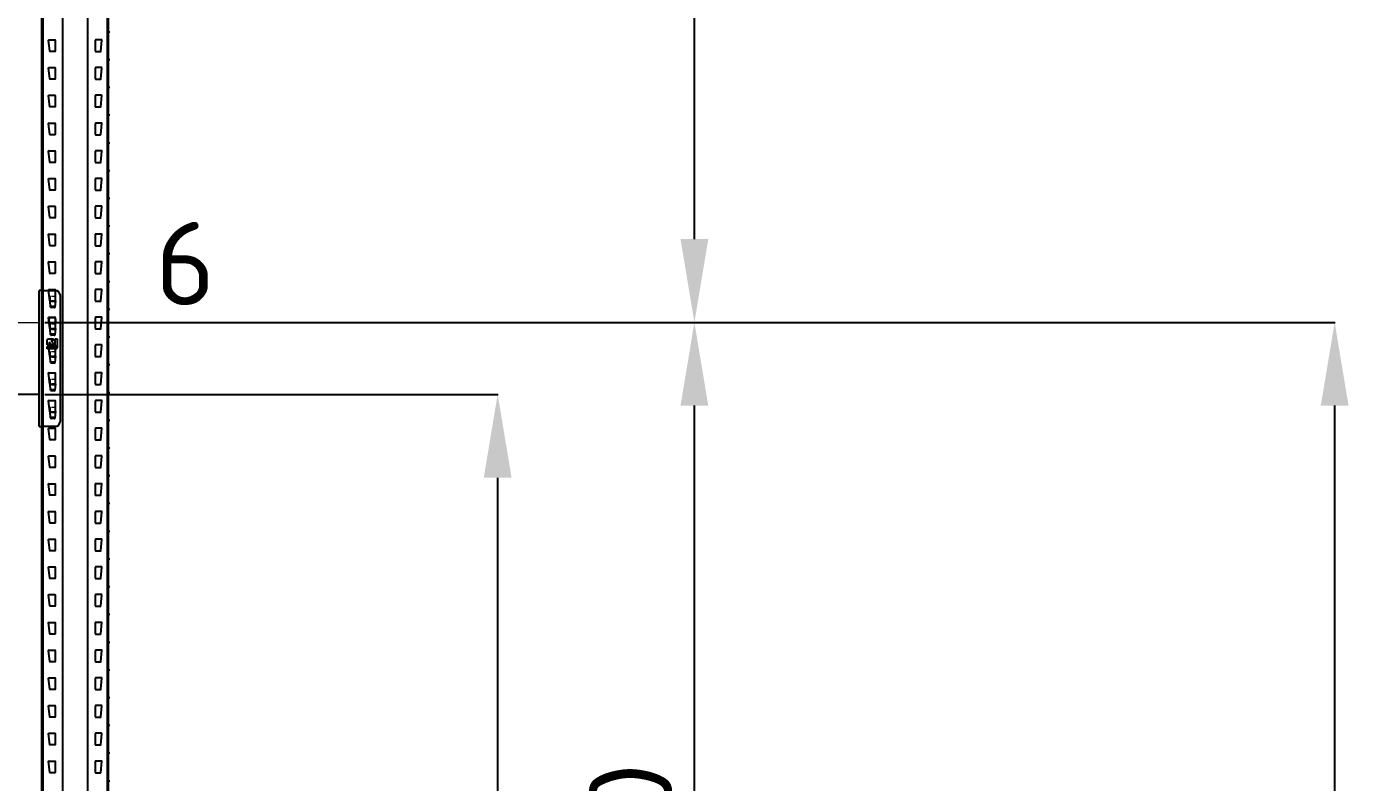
# Model space of a CAD drawing. Header units: millimetres. Extents: x 2140 to 223837, y 2113 to 170313.
# Drawn here: x 157114 to 159496, y 118892 to 120255 of the extents above; entities that cross this region are included whole.
import ezdxf

# ---------------------------------------------------------------- set-up
doc = ezdxf.new("R2010")
doc.units = ezdxf.units.MM
doc.linetypes.add('PHANTOM', pattern=[12.7, 6.35, -1.27, 1.27, -1.27, 1.27, -1.27])
doc.layers.add('0_ANNOT_Dimensions', color=7, linetype='Continuous')
doc.layers.add('2.Стойка', color=7, linetype='Continuous')
doc.layers.add('1.Балка', color=5, linetype='Continuous', lineweight=0)
doc.styles.get("Standard").update_dxf_attribs({"font": 'isocpeur.ttf'})
doc.dimstyles.new('150', dxfattribs={"dimtxt": 150, "dimasz": 150, "dimexe": 1, "dimexo": 10, "dimgap": 40, "dimtad": 1, "dimdec": 0, "dimzin": 0, "dimdsep": 46, "dimtxsty": 'Standard', "dimcen": 0.09, "dimadec": 0, "dimazin": 0, "dimtfac": 1, "dimtdec": 0, "dimtofl": 0, "dimtmove": 0, "dimatfit": 3, "dimfxl": 1, "dimtolj": 1, "dimtzin": 0, "dimarcsym": 0})

# ---------------------------------------------------------------- blocks, each defined once
blk = doc.blocks.new('*U494')
at = {"layer": '2.Стойка', "color": 0, "linetype": 'ByBlock'}
for p, q in [((-120, 0), (-120, 12200)), ((-118, 0), (-118, 12200)), ((-82.7, 0), (-82.7, 12200)), ((-37.3, 0), (-37.3, 12200)), ((-2, 0), (-2, 12200)), ((0, 0), (0, 12200)), ((-122, 10515), (-118, 10515)), ((-120, 10520.5), (-118, 10520.5)), ((-120, 10509.5), (-118, 10509.5)), ((0, 10520.5), (-2, 10520.5)), ((2, 10515), (-2, 10515)), ((0, 10509.5), (-2, 10509.5)), ((-106.1, 10480.5), (-108, 10500.5)), ((-107.5, 10501), (-96.5, 10501)), ((-96.5, 10480), (-105.6, 10480)), ((-96, 10500.5), (-96, 10480.5)), ((-24, 10500.5), (-24, 10480.5)), ((-12.5, 10501), (-23.5, 10501)), ((-23.5, 10480), (-14.4, 10480)), ((-13.9, 10480.5), (-12, 10500.5)), ((-122, 10465), (-118, 10465)), ((-120, 10470.5), (-118, 10470.5)), ((-120, 10459.5), (-118, 10459.5)), ((0, 10470.5), (-2, 10470.5)), ((2, 10465), (-2, 10465)), ((0, 10459.5), (-2, 10459.5)), ((-106.1, 10430.5), (-108, 10450.5)), ((-107.5, 10451), (-96.5, 10451)), ((-96, 10450.5), (-96, 10430.5)), ((-24, 10450.5), (-24, 10430.5)), ((-12.5, 10451), (-23.5, 10451)), ((-13.9, 10430.5), (-12, 10450.5)), ((-122, 10415), (-118, 10415)), ((-120, 10420.5), (-118, 10420.5)), ((-120, 10409.5), (-118, 10409.5)), ((-96.5, 10430), (-105.6, 10430)), ((-23.5, 10430), (-14.4, 10430)), ((0, 10420.5), (-2, 10420.5)), ((2, 10415), (-2, 10415)), ((0, 10409.5), (-2, 10409.5)), ((-106.1, 10380.5), (-108, 10400.5)), ((-107.5, 10401), (-96.5, 10401)), ((-96, 10400.5), (-96, 10380.5)), ((-24, 10400.5), (-24, 10380.5)), ((-12.5, 10401), (-23.5, 10401)), ((-13.9, 10380.5), (-12, 10400.5)), ((-122, 10365), (-118, 10365)), ((-120, 10370.5), (-118, 10370.5)), ((-96.5, 10380), (-105.6, 10380)), ((-23.5, 10380), (-14.4, 10380)), ((0, 10370.5), (-2, 10370.5)), ((2, 10365), (-2, 10365)), ((-120, 10359.5), (-118, 10359.5)), ((-106.1, 10330.5), (-108, 10350.5)), ((-107.5, 10351), (-96.5, 10351)), ((-96, 10350.5), (-96, 10330.5)), ((-24, 10350.5), (-24, 10330.5)), ((-12.5, 10351), (-23.5, 10351)), ((-13.9, 10330.5), (-12, 10350.5)), ((0, 10359.5), (-2, 10359.5)), ((-122, 10315), (-118, 10315)), ((-120, 10320.5), (-118, 10320.5)), ((-96.5, 10330), (-105.6, 10330)), ((-23.5, 10330), (-14.4, 10330)), ((0, 10320.5), (-2, 10320.5)), ((2, 10315), (-2, 10315)), ((-120, 10309.5), (-118, 10309.5)), ((-106.1, 10280.5), (-108, 10300.5)), ((-107.5, 10301), (-96.5, 10301)), ((-96, 10300.5), (-96, 10280.5)), ((-24, 10300.5), (-24, 10280.5)), ((-12.5, 10301), (-23.5, 10301)), ((-13.9, 10280.5), (-12, 10300.5)), ((0, 10309.5), (-2, 10309.5)), ((-122, 10265), (-118, 10265)), ((-120, 10270.5), (-118, 10270.5)), ((-96.5, 10280), (-105.6, 10280)), ((-23.5, 10280), (-14.4, 10280)), ((0, 10270.5), (-2, 10270.5)), ((2, 10265), (-2, 10265)), ((-120, 10259.5), (-118, 10259.5)), ((-106.1, 10230.5), (-108, 10250.5)), ((-107.5, 10251), (-96.5, 10251)), ((-96, 10250.5), (-96, 10230.5)), ((-24, 10250.5), (-24, 10230.5)), ((-12.5, 10251), (-23.5, 10251)), ((-13.9, 10230.5), (-12, 10250.5)), ((0, 10259.5), (-2, 10259.5)), ((-120, 10220.5), (-118, 10220.5)), ((-96.5, 10230), (-105.6, 10230)), ((-23.5, 10230), (-14.4, 10230)), ((0, 10220.5), (-2, 10220.5)), ((-122, 10215), (-118, 10215)), ((-120, 10209.5), (-118, 10209.5)), ((-106.1, 10180.5), (-108, 10200.5)), ((-107.5, 10201), (-96.5, 10201)), ((-96, 10200.5), (-96, 10180.5)), ((-24, 10200.5), (-24, 10180.5)), ((-12.5, 10201), (-23.5, 10201)), ((-13.9, 10180.5), (-12, 10200.5)), ((2, 10215), (-2, 10215)), ((0, 10209.5), (-2, 10209.5)), ((-120, 10170.5), (-118, 10170.5)), ((-96.5, 10180), (-105.6, 10180)), ((-23.5, 10180), (-14.4, 10180)), ((0, 10170.5), (-2, 10170.5)), ((-122, 10165), (-118, 10165)), ((-120, 10159.5), (-118, 10159.5)), ((-106.1, 10130.5), (-108, 10150.5)), ((-107.5, 10151), (-96.5, 10151)), ((-96, 10150.5), (-96, 10130.5)), ((-24, 10150.5), (-24, 10130.5)), ((-12.5, 10151), (-23.5, 10151)), ((-13.9, 10130.5), (-12, 10150.5)), ((2, 10165), (-2, 10165)), ((0, 10159.5), (-2, 10159.5)), ((-96.5, 10130), (-105.6, 10130)), ((-23.5, 10130), (-14.4, 10130)), ((-122, 10115), (-118, 10115)), ((-120, 10120.5), (-118, 10120.5)), ((-120, 10109.5), (-118, 10109.5)), ((-106.1, 10080.5), (-108, 10100.5)), ((-107.5, 10101), (-96.5, 10101)), ((-96, 10100.5), (-96, 10080.5)), ((-24, 10100.5), (-24, 10080.5)), ((-12.5, 10101), (-23.5, 10101)), ((-13.9, 10080.5), (-12, 10100.5)), ((0, 10120.5), (-2, 10120.5)), ((2, 10115), (-2, 10115)), ((0, 10109.5), (-2, 10109.5)), ((-96.5, 10080), (-105.6, 10080)), ((-23.5, 10080), (-14.4, 10080)), ((-122, 10065), (-118, 10065)), ((-120, 10070.5), (-118, 10070.5)), ((-120, 10059.5), (-118, 10059.5)), ((-107.5, 10051), (-96.5, 10051)), ((-12.5, 10051), (-23.5, 10051)), ((0, 10070.5), (-2, 10070.5)), ((2, 10065), (-2, 10065)), ((0, 10059.5), (-2, 10059.5)), ((-106.1, 10030.5), (-108, 10050.5)), ((-96.5, 10030), (-105.6, 10030)), ((-96, 10050.5), (-96, 10030.5)), ((-24, 10050.5), (-24, 10030.5)), ((-23.5, 10030), (-14.4, 10030)), ((-13.9, 10030.5), (-12, 10050.5)), ((-122, 10015), (-118, 10015)), ((-120, 10020.5), (-118, 10020.5)), ((-120, 10009.5), (-118, 10009.5)), ((0, 10020.5), (-2, 10020.5)), ((2, 10015), (-2, 10015)), ((0, 10009.5), (-2, 10009.5)), ((-106.1, 9980.5), (-108, 10000.5)), ((-107.5, 10001), (-96.5, 10001)), ((-96.5, 9980), (-105.6, 9980)), ((-96, 10000.5), (-96, 9980.5)), ((-24, 10000.5), (-24, 9980.5)), ((-12.5, 10001), (-23.5, 10001)), ((-23.5, 9980), (-14.4, 9980)), ((-13.9, 9980.5), (-12, 10000.5)), ((-122, 9965), (-118, 9965)), ((-120, 9970.5), (-118, 9970.5)), ((-120, 9959.5), (-118, 9959.5)), ((0, 9970.5), (-2, 9970.5)), ((2, 9965), (-2, 9965)), ((0, 9959.5), (-2, 9959.5)), ((-106.1, 9930.5), (-108, 9950.5)), ((-107.5, 9951), (-96.5, 9951)), ((-96, 9950.5), (-96, 9930.5)), ((-24, 9950.5), (-24, 9930.5)), ((-12.5, 9951), (-23.5, 9951)), ((-13.9, 9930.5), (-12, 9950.5)), ((-122, 9915), (-118, 9915)), ((-120, 9920.5), (-118, 9920.5)), ((-120, 9909.5), (-118, 9909.5)), ((-96.5, 9930), (-105.6, 9930)), ((-23.5, 9930), (-14.4, 9930)), ((0, 9920.5), (-2, 9920.5)), ((2, 9915), (-2, 9915)), ((0, 9909.5), (-2, 9909.5)), ((-106.1, 9880.5), (-108, 9900.5)), ((-107.5, 9901), (-96.5, 9901)), ((-96, 9900.5), (-96, 9880.5)), ((-24, 9900.5), (-24, 9880.5)), ((-12.5, 9901), (-23.5, 9901)), ((-13.9, 9880.5), (-12, 9900.5)), ((-122, 9865), (-118, 9865)), ((-120, 9870.5), (-118, 9870.5)), ((-96.5, 9880), (-105.6, 9880)), ((-23.5, 9880), (-14.4, 9880)), ((0, 9870.5), (-2, 9870.5)), ((2, 9865), (-2, 9865)), ((-120, 9859.5), (-118, 9859.5)), ((-106.1, 9830.5), (-108, 9850.5)), ((-107.5, 9851), (-96.5, 9851)), ((-96, 9850.5), (-96, 9830.5)), ((-24, 9850.5), (-24, 9830.5)), ((-12.5, 9851), (-23.5, 9851)), ((-13.9, 9830.5), (-12, 9850.5)), ((0, 9859.5), (-2, 9859.5)), ((-122, 9815), (-118, 9815)), ((-120, 9820.5), (-118, 9820.5)), ((-96.5, 9830), (-105.6, 9830)), ((-23.5, 9830), (-14.4, 9830)), ((0, 9820.5), (-2, 9820.5)), ((2, 9815), (-2, 9815)), ((-120, 9809.5), (-118, 9809.5)), ((-106.1, 9780.5), (-108, 9800.5)), ((-107.5, 9801), (-96.5, 9801)), ((-96, 9800.5), (-96, 9780.5)), ((-24, 9800.5), (-24, 9780.5)), ((-12.5, 9801), (-23.5, 9801)), ((-13.9, 9780.5), (-12, 9800.5)), ((0, 9809.5), (-2, 9809.5)), ((-122, 9765), (-118, 9765)), ((-120, 9770.5), (-118, 9770.5)), ((-96.5, 9780), (-105.6, 9780)), ((-23.5, 9780), (-14.4, 9780)), ((0, 9770.5), (-2, 9770.5)), ((2, 9765), (-2, 9765)), ((-120, 9759.5), (-118, 9759.5)), ((-106.1, 9730.5), (-108, 9750.5)), ((-107.5, 9751), (-96.5, 9751)), ((-96, 9750.5), (-96, 9730.5)), ((-24, 9750.5), (-24, 9730.5)), ((-12.5, 9751), (-23.5, 9751)), ((-13.9, 9730.5), (-12, 9750.5)), ((0, 9759.5), (-2, 9759.5)), ((-120, 9720.5), (-118, 9720.5)), ((-96.5, 9730), (-105.6, 9730)), ((-23.5, 9730), (-14.4, 9730)), ((0, 9720.5), (-2, 9720.5)), ((-122, 9715), (-118, 9715)), ((-120, 9709.5), (-118, 9709.5)), ((-106.1, 9680.5), (-108, 9700.5)), ((-107.5, 9701), (-96.5, 9701)), ((-96, 9700.5), (-96, 9680.5)), ((-24, 9700.5), (-24, 9680.5)), ((-12.5, 9701), (-23.5, 9701)), ((-13.9, 9680.5), (-12, 9700.5)), ((2, 9715), (-2, 9715)), ((0, 9709.5), (-2, 9709.5)), ((-120, 9670.5), (-118, 9670.5)), ((-96.5, 9680), (-105.6, 9680)), ((-23.5, 9680), (-14.4, 9680)), ((0, 9670.5), (-2, 9670.5)), ((-122, 9665), (-118, 9665)), ((-120, 9659.5), (-118, 9659.5)), ((-106.1, 9630.5), (-108, 9650.5)), ((-107.5, 9651), (-96.5, 9651)), ((-96, 9650.5), (-96, 9630.5)), ((-24, 9650.5), (-24, 9630.5)), ((-12.5, 9651), (-23.5, 9651)), ((-13.9, 9630.5), (-12, 9650.5)), ((2, 9665), (-2, 9665)), ((0, 9659.5), (-2, 9659.5)), ((-96.5, 9630), (-105.6, 9630)), ((-23.5, 9630), (-14.4, 9630)), ((-122, 9615), (-118, 9615)), ((-120, 9620.5), (-118, 9620.5)), ((-120, 9609.5), (-118, 9609.5)), ((-106.1, 9580.5), (-108, 9600.5)), ((-107.5, 9601), (-96.5, 9601)), ((-96, 9600.5), (-96, 9580.5)), ((-24, 9600.5), (-24, 9580.5)), ((-12.5, 9601), (-23.5, 9601)), ((-13.9, 9580.5), (-12, 9600.5)), ((0, 9620.5), (-2, 9620.5)), ((2, 9615), (-2, 9615)), ((0, 9609.5), (-2, 9609.5)), ((-96.5, 9580), (-105.6, 9580)), ((-23.5, 9580), (-14.4, 9580)), ((-122, 9565), (-118, 9565)), ((-120, 9570.5), (-118, 9570.5)), ((-120, 9559.5), (-118, 9559.5)), ((-107.5, 9551), (-96.5, 9551)), ((-96, 9550.5), (-96, 9530.5)), ((-24, 9550.5), (-24, 9530.5)), ((-12.5, 9551), (-23.5, 9551)), ((0, 9570.5), (-2, 9570.5)), ((2, 9565), (-2, 9565)), ((0, 9559.5), (-2, 9559.5)), ((-106.1, 9530.5), (-108, 9550.5)), ((-96.5, 9530), (-105.6, 9530)), ((-23.5, 9530), (-14.4, 9530)), ((-13.9, 9530.5), (-12, 9550.5)), ((-122, 9515), (-118, 9515)), ((-120, 9520.5), (-118, 9520.5)), ((-120, 9509.5), (-118, 9509.5)), ((0, 9520.5), (-2, 9520.5)), ((2, 9515), (-2, 9515)), ((0, 9509.5), (-2, 9509.5)), ((-106.1, 9480.5), (-108, 9500.5)), ((-107.5, 9501), (-96.5, 9501)), ((-96.5, 9480), (-105.6, 9480)), ((-96, 9500.5), (-96, 9480.5)), ((-24, 9500.5), (-24, 9480.5)), ((-12.5, 9501), (-23.5, 9501)), ((-23.5, 9480), (-14.4, 9480)), ((-13.9, 9480.5), (-12, 9500.5)), ((-122, 9465), (-118, 9465)), ((-120, 9470.5), (-118, 9470.5)), ((-120, 9459.5), (-118, 9459.5)), ((0, 9470.5), (-2, 9470.5)), ((2, 9465), (-2, 9465)), ((0, 9459.5), (-2, 9459.5)), ((-106.1, 9430.5), (-108, 9450.5)), ((-107.5, 9451), (-96.5, 9451)), ((-96, 9450.5), (-96, 9430.5)), ((-24, 9450.5), (-24, 9430.5)), ((-12.5, 9451), (-23.5, 9451)), ((-13.9, 9430.5), (-12, 9450.5)), ((-122, 9415), (-118, 9415)), ((-120, 9420.5), (-118, 9420.5)), ((-120, 9409.5), (-118, 9409.5)), ((-96.5, 9430), (-105.6, 9430)), ((-23.5, 9430), (-14.4, 9430)), ((0, 9420.5), (-2, 9420.5)), ((2, 9415), (-2, 9415)), ((0, 9409.5), (-2, 9409.5)), ((-106.1, 9380.5), (-108, 9400.5)), ((-107.5, 9401), (-96.5, 9401)), ((-96, 9400.5), (-96, 9380.5)), ((-24, 9400.5), (-24, 9380.5)), ((-12.5, 9401), (-23.5, 9401)), ((-13.9, 9380.5), (-12, 9400.5)), ((-122, 9365), (-118, 9365)), ((-120, 9370.5), (-118, 9370.5)), ((-96.5, 9380), (-105.6, 9380)), ((-23.5, 9380), (-14.4, 9380)), ((0, 9370.5), (-2, 9370.5)), ((2, 9365), (-2, 9365)), ((-120, 9359.5), (-118, 9359.5)), ((-106.1, 9330.5), (-108, 9350.5)), ((-107.5, 9351), (-96.5, 9351)), ((-96, 9350.5), (-96, 9330.5)), ((-24, 9350.5), (-24, 9330.5)), ((-12.5, 9351), (-23.5, 9351)), ((-13.9, 9330.5), (-12, 9350.5)), ((0, 9359.5), (-2, 9359.5)), ((-122, 9315), (-118, 9315)), ((-120, 9320.5), (-118, 9320.5)), ((-96.5, 9330), (-105.6, 9330)), ((-23.5, 9330), (-14.4, 9330)), ((0, 9320.5), (-2, 9320.5)), ((2, 9315), (-2, 9315)), ((-120, 9309.5), (-118, 9309.5)), ((-106.1, 9280.5), (-108, 9300.5)), ((-107.5, 9301), (-96.5, 9301)), ((-96, 9300.5), (-96, 9280.5)), ((-24, 9300.5), (-24, 9280.5)), ((-12.5, 9301), (-23.5, 9301)), ((-13.9, 9280.5), (-12, 9300.5)), ((0, 9309.5), (-2, 9309.5)), ((-122, 9265), (-118, 9265)), ((-120, 9270.5), (-118, 9270.5)), ((-96.5, 9280), (-105.6, 9280)), ((-23.5, 9280), (-14.4, 9280)), ((0, 9270.5), (-2, 9270.5)), ((2, 9265), (-2, 9265)), ((-120, 9259.5), (-118, 9259.5)), ((-106.1, 9230.5), (-108, 9250.5)), ((-107.5, 9251), (-96.5, 9251)), ((-96, 9250.5), (-96, 9230.5)), ((-24, 9250.5), (-24, 9230.5)), ((-12.5, 9251), (-23.5, 9251)), ((-13.9, 9230.5), (-12, 9250.5)), ((0, 9259.5), (-2, 9259.5)), ((-120, 9220.5), (-118, 9220.5)), ((-96.5, 9230), (-105.6, 9230)), ((-23.5, 9230), (-14.4, 9230)), ((0, 9220.5), (-2, 9220.5)), ((-122, 9215), (-118, 9215)), ((-120, 9209.5), (-118, 9209.5)), ((-106.1, 9180.5), (-108, 9200.5)), ((-107.5, 9201), (-96.5, 9201)), ((-96, 9200.5), (-96, 9180.5)), ((-24, 9200.5), (-24, 9180.5)), ((-12.5, 9201), (-23.5, 9201)), ((-13.9, 9180.5), (-12, 9200.5)), ((2, 9215), (-2, 9215)), ((0, 9209.5), (-2, 9209.5)), ((-120, 9170.5), (-118, 9170.5)), ((-96.5, 9180), (-105.6, 9180)), ((-23.5, 9180), (-14.4, 9180)), ((0, 9170.5), (-2, 9170.5)), ((-122, 9165), (-118, 9165)), ((2, 9165), (-2, 9165))]:
    blk.add_line(p, q, dxfattribs=at)
for centre, start, end in [((-107.5, 10500.5), 90, 185.4403), ((-105.6, 10480.5), 185.4403, 270), ((-96.5, 10500.5), 0, 90), ((-96.5, 10480.5), 270, 0), ((-23.5, 10500.5), 90, 180), ((-23.5, 10480.5), 180, 270), ((-14.4, 10480.5), 270, 354.5597), ((-12.5, 10500.5), 354.5597, 90), ((-107.5, 10450.5), 90, 185.4403), ((-96.5, 10450.5), 0, 90), ((-23.5, 10450.5), 90, 180), ((-12.5, 10450.5), 354.5597, 90), ((-105.6, 10430.5), 185.4403, 270), ((-96.5, 10430.5), 270, 0), ((-23.5, 10430.5), 180, 270), ((-14.4, 10430.5), 270, 354.5597), ((-107.5, 10400.5), 90, 185.4403), ((-96.5, 10400.5), 0, 90), ((-23.5, 10400.5), 90, 180), ((-12.5, 10400.5), 354.5597, 90), ((-105.6, 10380.5), 185.4403, 270), ((-96.5, 10380.5), 270, 0), ((-23.5, 10380.5), 180, 270), ((-14.4, 10380.5), 270, 354.5597), ((-107.5, 10350.5), 90, 185.4403), ((-96.5, 10350.5), 0, 90), ((-23.5, 10350.5), 90, 180), ((-12.5, 10350.5), 354.5597, 90), ((-105.6, 10330.5), 185.4403, 270), ((-96.5, 10330.5), 270, 0), ((-23.5, 10330.5), 180, 270), ((-14.4, 10330.5), 270, 354.5597), ((-107.5, 10300.5), 90, 185.4403), ((-96.5, 10300.5), 0, 90), ((-23.5, 10300.5), 90, 180), ((-12.5, 10300.5), 354.5597, 90), ((-105.6, 10280.5), 185.4403, 270), ((-96.5, 10280.5), 270, 0), ((-23.5, 10280.5), 180, 270), ((-14.4, 10280.5), 270, 354.5597), ((-107.5, 10250.5), 90, 185.4403), ((-96.5, 10250.5), 0, 90), ((-23.5, 10250.5), 90, 180), ((-12.5, 10250.5), 354.5597, 90), ((-105.6, 10230.5), 185.4403, 270), ((-96.5, 10230.5), 270, 0), ((-23.5, 10230.5), 180, 270), ((-14.4, 10230.5), 270, 354.5597), ((-107.5, 10200.5), 90, 185.4403), ((-96.5, 10200.5), 0, 90), ((-23.5, 10200.5), 90, 180), ((-12.5, 10200.5), 354.5597, 90), ((-105.6, 10180.5), 185.4403, 270), ((-96.5, 10180.5), 270, 0), ((-23.5, 10180.5), 180, 270), ((-14.4, 10180.5), 270, 354.5597), ((-107.5, 10150.5), 90, 185.4403), ((-96.5, 10150.5), 0, 90), ((-23.5, 10150.5), 90, 180), ((-12.5, 10150.5), 354.5597, 90), ((-105.6, 10130.5), 185.4403, 270), ((-96.5, 10130.5), 270, 0), ((-23.5, 10130.5), 180, 270), ((-14.4, 10130.5), 270, 354.5597), ((-107.5, 10100.5), 90, 185.4403), ((-96.5, 10100.5), 0, 90), ((-23.5, 10100.5), 90, 180), ((-12.5, 10100.5), 354.5597, 90), ((-105.6, 10080.5), 185.4403, 270), ((-96.5, 10080.5), 270, 0), ((-23.5, 10080.5), 180, 270), ((-14.4, 10080.5), 270, 354.5597), ((-107.5, 10050.5), 90, 185.4403), ((-96.5, 10050.5), 0, 90), ((-23.5, 10050.5), 90, 180), ((-12.5, 10050.5), 354.5597, 90), ((-105.6, 10030.5), 185.4403, 270), ((-96.5, 10030.5), 270, 0), ((-23.5, 10030.5), 180, 270), ((-14.4, 10030.5), 270, 354.5597), ((-107.5, 10000.5), 90, 185.4403), ((-105.6, 9980.5), 185.4403, 270), ((-96.5, 10000.5), 0, 90), ((-96.5, 9980.5), 270, 0), ((-23.5, 10000.5), 90, 180), ((-23.5, 9980.5), 180, 270), ((-14.4, 9980.5), 270, 354.5597), ((-12.5, 10000.5), 354.5597, 90), ((-107.5, 9950.5), 90, 185.4403), ((-96.5, 9950.5), 0, 90), ((-23.5, 9950.5), 90, 180), ((-12.5, 9950.5), 354.5597, 90), ((-105.6, 9930.5), 185.4403, 270), ((-96.5, 9930.5), 270, 0), ((-23.5, 9930.5), 180, 270), ((-14.4, 9930.5), 270, 354.5597), ((-107.5, 9900.5), 90, 185.4403), ((-96.5, 9900.5), 0, 90), ((-23.5, 9900.5), 90, 180), ((-12.5, 9900.5), 354.5597, 90), ((-105.6, 9880.5), 185.4403, 270), ((-96.5, 9880.5), 270, 0), ((-23.5, 9880.5), 180, 270), ((-14.4, 9880.5), 270, 354.5597), ((-107.5, 9850.5), 90, 185.4403), ((-96.5, 9850.5), 0, 90), ((-23.5, 9850.5), 90, 180), ((-12.5, 9850.5), 354.5597, 90), ((-105.6, 9830.5), 185.4403, 270), ((-96.5, 9830.5), 270, 0), ((-23.5, 9830.5), 180, 270), ((-14.4, 9830.5), 270, 354.5597), ((-107.5, 9800.5), 90, 185.4403), ((-96.5, 9800.5), 0, 90), ((-23.5, 9800.5), 90, 180), ((-12.5, 9800.5), 354.5597, 90), ((-105.6, 9780.5), 185.4403, 270), ((-96.5, 9780.5), 270, 0), ((-23.5, 9780.5), 180, 270), ((-14.4, 9780.5), 270, 354.5597), ((-107.5, 9750.5), 90, 185.4403), ((-96.5, 9750.5), 0, 90), ((-23.5, 9750.5), 90, 180), ((-12.5, 9750.5), 354.5597, 90), ((-105.6, 9730.5), 185.4403, 270), ((-96.5, 9730.5), 270, 0), ((-23.5, 9730.5), 180, 270), ((-14.4, 9730.5), 270, 354.5597), ((-107.5, 9700.5), 90, 185.4403), ((-96.5, 9700.5), 0, 90), ((-23.5, 9700.5), 90, 180), ((-12.5, 9700.5), 354.5597, 90), ((-105.6, 9680.5), 185.4403, 270), ((-96.5, 9680.5), 270, 0), ((-23.5, 9680.5), 180, 270), ((-14.4, 9680.5), 270, 354.5597), ((-107.5, 9650.5), 90, 185.4403), ((-96.5, 9650.5), 0, 90), ((-23.5, 9650.5), 90, 180), ((-12.5, 9650.5), 354.5597, 90), ((-105.6, 9630.5), 185.4403, 270), ((-96.5, 9630.5), 270, 0), ((-23.5, 9630.5), 180, 270), ((-14.4, 9630.5), 270, 354.5597), ((-107.5, 9600.5), 90, 185.4403), ((-96.5, 9600.5), 0, 90), ((-23.5, 9600.5), 90, 180), ((-12.5, 9600.5), 354.5597, 90), ((-105.6, 9580.5), 185.4403, 270), ((-96.5, 9580.5), 270, 0), ((-23.5, 9580.5), 180, 270), ((-14.4, 9580.5), 270, 354.5597), ((-107.5, 9550.5), 90, 185.4403), ((-96.5, 9550.5), 0, 90), ((-23.5, 9550.5), 90, 180), ((-12.5, 9550.5), 354.5597, 90), ((-105.6, 9530.5), 185.4403, 270), ((-96.5, 9530.5), 270, 0), ((-23.5, 9530.5), 180, 270), ((-14.4, 9530.5), 270, 354.5597), ((-107.5, 9500.5), 90, 185.4403), ((-105.6, 9480.5), 185.4403, 270), ((-96.5, 9500.5), 0, 90), ((-96.5, 9480.5), 270, 0), ((-23.5, 9500.5), 90, 180), ((-23.5, 9480.5), 180, 270), ((-14.4, 9480.5), 270, 354.5597), ((-12.5, 9500.5), 354.5597, 90), ((-107.5, 9450.5), 90, 185.4403), ((-96.5, 9450.5), 0, 90), ((-23.5, 9450.5), 90, 180), ((-12.5, 9450.5), 354.5597, 90), ((-105.6, 9430.5), 185.4403, 270), ((-96.5, 9430.5), 270, 0), ((-23.5, 9430.5), 180, 270), ((-14.4, 9430.5), 270, 354.5597), ((-107.5, 9400.5), 90, 185.4403), ((-96.5, 9400.5), 0, 90), ((-23.5, 9400.5), 90, 180), ((-12.5, 9400.5), 354.5597, 90), ((-105.6, 9380.5), 185.4403, 270), ((-96.5, 9380.5), 270, 0), ((-23.5, 9380.5), 180, 270), ((-14.4, 9380.5), 270, 354.5597), ((-107.5, 9350.5), 90, 185.4403), ((-96.5, 9350.5), 0, 90), ((-23.5, 9350.5), 90, 180), ((-12.5, 9350.5), 354.5597, 90), ((-105.6, 9330.5), 185.4403, 270), ((-96.5, 9330.5), 270, 0), ((-23.5, 9330.5), 180, 270), ((-14.4, 9330.5), 270, 354.5597), ((-107.5, 9300.5), 90, 185.4403), ((-96.5, 9300.5), 0, 90), ((-23.5, 9300.5), 90, 180), ((-12.5, 9300.5), 354.5597, 90), ((-105.6, 9280.5), 185.4403, 270), ((-96.5, 9280.5), 270, 0), ((-23.5, 9280.5), 180, 270), ((-14.4, 9280.5), 270, 354.5597), ((-107.5, 9250.5), 90, 185.4403), ((-96.5, 9250.5), 0, 90), ((-23.5, 9250.5), 90, 180), ((-12.5, 9250.5), 354.5597, 90), ((-105.6, 9230.5), 185.4403, 270), ((-96.5, 9230.5), 270, 0), ((-23.5, 9230.5), 180, 270), ((-14.4, 9230.5), 270, 354.5597), ((-107.5, 9200.5), 90, 185.4403), ((-96.5, 9200.5), 0, 90), ((-23.5, 9200.5), 90, 180), ((-12.5, 9200.5), 354.5597, 90), ((-105.6, 9180.5), 185.4403, 270), ((-96.5, 9180.5), 270, 0), ((-23.5, 9180.5), 180, 270), ((-14.4, 9180.5), 270, 354.5597)]:
    blk.add_arc(centre, 0.5, start, end, dxfattribs=at)
blk = doc.blocks.new('*D525')
at = {"layer": '0_ANNOT_Dimensions', "color": 0, "lineweight": -2, "transparency": 16777216}
for p, q in [((157147.2, 119721.3), (159471.9, 119721.3)), ((159470.9, 109872.5), (159470.9, 119571.3)), ((157285.2, 109722.5), (159471.9, 109722.5))]:
    blk.add_line(p, q, dxfattribs=at)
at = {"layer": '0_ANNOT_Dimensions', "color": 0, "transparency": 16777216}
for points in [[(159445.9, 119571.3), (159495.9, 119571.3), (159470.9, 119721.3)], [(159445.9, 109872.5), (159495.9, 109872.5), (159470.9, 109722.5)]]:
    blk.add_solid(points, dxfattribs=at)
at = {"layer": 'Defpoints', "color": 0, "transparency": 16777216}
for p in [(157137.2, 119721.3), (159470.9, 119721.3), (157275.2, 109722.5)]:
    blk.add_point(p, dxfattribs=at)
at = {"layer": '0_ANNOT_Dimensions', "color": 0, "transparency": 16777216, "insert": (159355.9, 114721.9), "char_height": 150, "attachment_point": 5, "rotation": 90}
blk.add_mtext('\\A1;9999', dxfattribs=at)
blk = doc.blocks.new('*D530')
at = {"layer": '0_ANNOT_Dimensions', "color": 0, "lineweight": -2, "transparency": 16777216}
for p, q in [((157212.2, 121929.5), (158318.5, 121929.5)), ((158317.5, 119871.3), (158317.5, 121779.5)), ((157147.2, 119721.3), (158318.5, 119721.3))]:
    blk.add_line(p, q, dxfattribs=at)
at = {"layer": '0_ANNOT_Dimensions', "color": 0, "transparency": 16777216}
for points in [[(158292.5, 121779.5), (158342.5, 121779.5), (158317.5, 121929.5)], [(158292.5, 119871.3), (158342.5, 119871.3), (158317.5, 119721.3)]]:
    blk.add_solid(points, dxfattribs=at)
at = {"layer": 'Defpoints', "color": 0, "transparency": 16777216}
for p in [(157202.2, 121929.5), (158317.5, 121929.5), (157137.2, 119721.3)]:
    blk.add_point(p, dxfattribs=at)
at = {"layer": '0_ANNOT_Dimensions', "color": 0, "transparency": 16777216, "insert": (158202.5, 120825.4), "char_height": 150, "attachment_point": 5, "rotation": 90}
blk.add_mtext('\\A1;2208', dxfattribs=at)
blk = doc.blocks.new('*D846')
at = {"layer": '0_ANNOT_Dimensions', "color": 0, "lineweight": -2, "transparency": 16777216}
for p, q in [((157147.2, 119591.3), (157964.1, 119591.3)), ((157963.1, 117871.3), (157963.1, 119441.3)), ((157147.2, 117721.3), (157964.1, 117721.3))]:
    blk.add_line(p, q, dxfattribs=at)
at = {"layer": '0_ANNOT_Dimensions', "color": 0, "transparency": 16777216}
for points in [[(157938.1, 119441.3), (157988.1, 119441.3), (157963.1, 119591.3)], [(157938.1, 117871.3), (157988.1, 117871.3), (157963.1, 117721.3)]]:
    blk.add_solid(points, dxfattribs=at)
at = {"layer": 'Defpoints', "color": 0, "transparency": 16777216}
for p in [(157137.2, 119591.3), (157963.1, 119591.3), (157137.2, 117721.3)]:
    blk.add_point(p, dxfattribs=at)
at = {"layer": '0_ANNOT_Dimensions', "color": 0, "transparency": 16777216, "insert": (157848.1, 118656.3), "char_height": 150, "attachment_point": 5, "rotation": 90}
blk.add_mtext('\\A1;1870', dxfattribs=at)
blk = doc.blocks.new('*D847')
at = {"layer": '0_ANNOT_Dimensions', "color": 0, "lineweight": -2, "transparency": 16777216}
for p, q in [((157147.2, 119721.3), (158318.5, 119721.3)), ((158317.5, 117871.3), (158317.5, 119571.3)), ((157147.2, 117721.3), (158318.5, 117721.3))]:
    blk.add_line(p, q, dxfattribs=at)
at = {"layer": '0_ANNOT_Dimensions', "color": 0, "transparency": 16777216}
for points in [[(158292.5, 119571.3), (158342.5, 119571.3), (158317.5, 119721.3)], [(158292.5, 117871.3), (158342.5, 117871.3), (158317.5, 117721.3)]]:
    blk.add_solid(points, dxfattribs=at)
at = {"layer": 'Defpoints', "color": 0, "transparency": 16777216}
for p in [(157137.2, 119721.3), (158317.5, 119721.3), (157137.2, 117721.3)]:
    blk.add_point(p, dxfattribs=at)
at = {"layer": '0_ANNOT_Dimensions', "color": 0, "transparency": 16777216, "insert": (158202.5, 118721.3), "char_height": 150, "attachment_point": 5, "rotation": 90}
blk.add_mtext('\\A1;2000', dxfattribs=at)
blk = doc.blocks.new('*U432')
at = {"layer": '1.Балка', "color": 0, "linetype": 'Continuous', "lineweight": 25}
for p, q in [((2705, -210.7), (2705, 34.3)), ((2712.5, 34.3), (2705, 34.3)), ((2712.5, 34.3), (2734.5, 34.3)), ((2742.5, 26.3), (2742.5, -202.7)), ((2724.6, 15.8), (2724.6, 23.6)), ((2725.6, 4.4), (2724.6, 15.8)), ((2732.4, 5.3), (2726.4, 5.3)), ((2732.2, 3.5), (2726.6, 3.5)), ((2734.2, 15.8), (2733.2, 4.4)), ((2734.2, 15.8), (2734.2, 23.6)), ((2724.9, -14.7), (2732.5, -14.7)), ((2724.6, -34.2), (2724.6, -26.4)), ((2725.6, -45.6), (2724.6, -34.2)), ((2732.5, -24.7), (2724.9, -24.7)), ((2732.4, -44.7), (2726.4, -44.7)), ((2732.2, -46.5), (2726.6, -46.5)), ((2734.2, -34.2), (2733.2, -45.6)), ((2734.2, -34.2), (2734.2, -26.4)), ((2719.5, -54.9), (2721.8, -52.7)), ((2719.5, -63.9), (2719.5, -54.9)), ((2723, -63.9), (2719.5, -63.9)), ((2719.5, -70.7), (2719.5, -66.9)), ((2719.5, -66.9), (2733.8, -66.9)), ((2736, -70.7), (2719.5, -70.7)), ((2721.8, -52.7), (2730.8, -52.7)), ((2728, -64), (2723, -59)), ((2723, -59), (2723, -63.9)), ((2725.8, -56.2), (2730.9, -61.2)), ((2730.8, -56.2), (2725.8, -56.2)), ((2730.9, -61.2), (2728, -64)), ((2730.8, -52.7), (2730.8, -56.2)), ((2733.8, -66.9), (2733.8, -52.7)), ((2733.8, -52.7), (2737.5, -52.7)), ((2737.5, -52.7), (2737.5, -69.2)), ((2724.6, -84.2), (2724.6, -76.4)), ((2725.6, -95.6), (2724.6, -84.2)), ((2732.4, -94.7), (2726.4, -94.7)), ((2734.2, -84.2), (2733.2, -95.6)), ((2734.2, -84.2), (2734.2, -76.4)), ((2732.2, -96.5), (2726.6, -96.5)), ((2724.6, -134.2), (2724.6, -126.4)), ((2725.6, -145.6), (2724.6, -134.2)), ((2734.2, -134.2), (2733.2, -145.6)), ((2734.2, -134.2), (2734.2, -126.4)), ((2705, -153.2), (5, -153.2)), ((2732.4, -144.7), (2726.4, -144.7)), ((2732.2, -146.5), (2726.6, -146.5)), ((2724.6, -184.2), (2724.6, -176.4)), ((2725.6, -195.6), (2724.6, -184.2)), ((2734.2, -184.2), (2733.2, -195.6)), ((2734.2, -184.2), (2734.2, -176.4)), ((2705, -210.7), (2712.5, -210.7)), ((2734.5, -210.7), (2712.5, -210.7)), ((2732.4, -194.7), (2726.4, -194.7)), ((2732.2, -196.5), (2726.6, -196.5))]:
    blk.add_line(p, q, dxfattribs=at)
at = {"layer": '1.Балка', "color": 0, "linetype": 'PHANTOM', "lineweight": 18}
for p, q in [((2709, -210.7), (2709, 34.3)), ((2734.2, 23.6), (2724.6, 23.6)), ((2734.2, 15.7), (2724.6, 15.7)), ((2734.1, 14.7), (2724.7, 14.7)), ((2734, 13.5), (2724.8, 13.5)), ((2734.2, -26.4), (2724.6, -26.4)), ((2734.2, -34.3), (2724.6, -34.3)), ((2734.1, -35.3), (2724.7, -35.3)), ((2734, -36.5), (2724.8, -36.5)), ((2734.2, -76.4), (2724.6, -76.4)), ((2734.2, -84.3), (2724.6, -84.3)), ((2734.1, -85.3), (2724.7, -85.3)), ((2734, -86.5), (2724.8, -86.5)), ((2734.2, -126.4), (2724.6, -126.4)), ((2734.2, -134.3), (2724.6, -134.3)), ((2734.1, -135.3), (2724.7, -135.3)), ((2734, -136.5), (2724.8, -136.5)), ((2734.2, -176.4), (2724.6, -176.4)), ((2734.2, -184.3), (2724.6, -184.3)), ((2734.1, -185.3), (2724.7, -185.3)), ((2734, -186.5), (2724.8, -186.5))]:
    blk.add_line(p, q, dxfattribs=at)
at = {"layer": '1.Балка', "color": 0}
blk.add_line((5, -23.2), (2705, -23.2), dxfattribs=at)
at = {"layer": '1.Балка', "color": 0, "linetype": 'Continuous', "lineweight": 25}
for centre, radius, start, end in [((2734.5, 26.3), 8, 0.0004, 89.9997), ((2726.4, 6.3), 0.99, 185.9117, 270.8038), ((2726.6, 4.5), 1.03, 183.6643, 268.5085), ((2726.6, 4.5), 1, 185.0015, 269.9986), ((2732.2, 4.5), 1.03, 271.4915, 356.3357), ((2732.2, 4.5), 1, 269.9955, 355.0045), ((2732.4, 6.3), 0.99, 269.1962, 354.0883), ((2728.2, -19.7), 6, 123.5568, 236.4432), ((2729.2, -19.7), 6, 303.5568, 56.4432), ((2726.4, -43.7), 0.99, 185.9116, 270.8034), ((2726.6, -45.5), 1.03, 183.6646, 268.5085), ((2726.6, -45.5), 1, 185.0015, 269.9986), ((2732.2, -45.5), 1.03, 271.4915, 356.3354), ((2732.2, -45.5), 1, 269.9955, 355.0045), ((2732.4, -43.7), 0.99, 269.1966, 354.0884), ((2736, -69.2), 1.5, 270, 359.9996), ((2726.4, -93.7), 0.99, 185.9118, 270.8034), ((2732.4, -93.7), 0.99, 269.1966, 354.0882), ((2726.6, -95.5), 1.03, 183.6645, 268.5084), ((2726.6, -95.5), 1, 185.0015, 269.9986), ((2732.2, -95.5), 1.03, 271.4916, 356.3355), ((2732.2, -95.5), 1, 269.9955, 355.0044), ((2726.4, -143.7), 0.99, 185.9119, 270.8034), ((2726.6, -145.5), 1.03, 183.6645, 268.5083), ((2726.6, -145.5), 1, 185.0015, 269.9986), ((2732.2, -145.5), 1.03, 271.4917, 356.3355), ((2732.2, -145.5), 1, 269.9955, 355.0045), ((2732.4, -143.7), 0.99, 269.1966, 354.0881), ((2726.4, -193.7), 0.99, 185.9116, 270.8034), ((2726.6, -195.5), 1.03, 183.6643, 268.5085), ((2726.6, -195.5), 1, 185.0015, 269.9986), ((2732.2, -195.5), 1.03, 271.4915, 356.3357), ((2732.2, -195.5), 1, 269.9955, 355.0045), ((2732.4, -193.7), 0.99, 269.1966, 354.0884), ((2734.5, -202.7), 8, 270.0003, 359.9996)]:
    blk.add_arc(centre, radius, start, end, dxfattribs=at)

msp = doc.modelspace()

# ---------------------------------------------------------------- block references
at = {"layer": '1.Балка', "color": 1}
msp.add_blockref('*U432', (154432.2, 119744.5), dxfattribs=at)
at = {"layer": '2.Стойка', "color": 0}
msp.add_blockref('*U494', (157262.2, 109729.5), dxfattribs=at)

# ---------------------------------------------------------------- texts
at = {"layer": '0_ANNOT_Dimensions', "insert": (157400.4, 119827.4), "char_height": 150, "attachment_point": 5}
msp.add_mtext('\\A1;6', dxfattribs=at)

# ---------------------------------------------------------------- dimensions: what is measured, and where the dimension line sits
at = {"layer": '0_ANNOT_Dimensions'}
for base, p1, p2, picture, middle in [((158317.5, 121929.5), (157137.2, 119721.3), (157202.2, 121929.5), '*D530', (158202.5, 120825.4)), ((159470.9, 119721.3), (157275.2, 109722.5), (157137.2, 119721.3), '*D525', (159355.9, 114721.9)), ((158317.5, 119721.3), (157137.2, 117721.3), (157137.2, 119721.3), '*D847', (158202.5, 118721.3))]:
    dim = msp.add_linear_dim(base=base, p1=p1, p2=p2, angle=90, dimstyle='150', dxfattribs=at)
    dim.commit()
    dim.dimension.update_dxf_attribs({"geometry": picture, "text_midpoint": middle})
at = {"layer": '0_ANNOT_Dimensions', "color": 1}
dim = msp.add_linear_dim(base=(157963.1, 119591.3), p1=(157137.2, 117721.3), p2=(157137.2, 119591.3), angle=90, dimstyle='150', dxfattribs=at)
dim.commit()
dim.dimension.update_dxf_attribs({"geometry": '*D846', "text_midpoint": (157848.1, 118656.3)})

doc.saveas('drawing.dxf')
